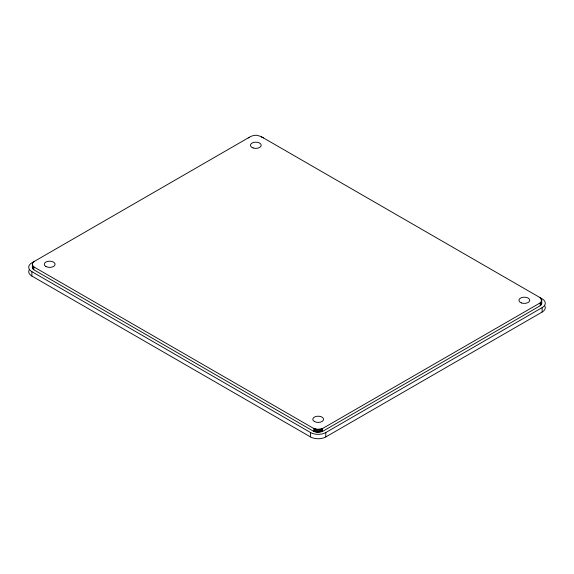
<?xml version="1.0" encoding="UTF-8"?>
<svg xmlns="http://www.w3.org/2000/svg" width="574" height="574" viewBox="0 0 574 574"><rect width="100%" height="100%" fill="white"/><g stroke="black" fill="none" stroke-linecap="round" stroke-linejoin="round"><path stroke-width="0.86" d="M34.404 261.349C31.728 262.39 31.728 266.185 34.404 267.226L313.088 428.118L317.235 429.302L320.931 429.022L323.27 428.118L539.596 303.223C542.272 302.182 542.272 298.394 539.596 297.346M32.359 266.688L32.546 268.302L33.787 269.758L313.791 431.418L317.235 432.244L322.559 431.418L540.213 305.755L541.641 303.768L541.698 300.288M31.864 271.638L310.541 432.531A10.798 6.235 0 0 0 325.81 432.531L542.136 307.635A10.798 6.235 0 0 0 542.136 298.817L260.912 136.454L256.765 135.27L253.959 135.378L250.73 136.454L31.864 262.82A10.798 6.235 0 0 0 31.864 271.638L31.864 276.044L310.541 436.936A10.798 6.235 0 0 0 325.81 436.936L542.136 312.041A10.798 6.235 0 0 0 544.934 306.021M541.641 302.685L541.698 303.223M542.136 307.635L542.136 312.041M541.641 299.743L541.641 303.768M541.454 301.364L541.454 304.299M541.153 298.695L541.153 300.166M541.153 301.881L541.153 304.816M540.737 302.362L540.737 305.303M540.213 302.814L540.213 305.755M325.81 432.531L325.81 436.936M322.559 428.477L322.559 431.418M321.777 428.778L321.777 431.72M320.931 429.022L320.931 431.964M320.041 429.194L320.041 432.136M319.115 429.302L319.115 432.244M318.175 429.338L318.175 432.279M317.235 429.302L317.235 432.244M316.31 429.194L316.31 432.136M315.42 429.022L315.42 431.964M314.581 428.778L314.581 431.72M313.791 428.477L313.791 431.418M310.541 432.531L310.541 436.936M33.787 266.817L33.787 269.758M33.263 266.365L33.263 269.306M32.847 265.877L32.847 268.819M32.546 265.36L32.546 268.302M32.359 263.746L32.359 267.771M31.864 276.044A10.798 6.235 0 0 1 29.066 270.024M248.19 137.925A10.798 6.235 0 0 1 249.252 137.387M261.22 136.935A10.798 6.235 0 0 1 263.459 137.925M45.863 266.494A5.396 3.114 0 0 0 54.896 265.095A5.396 3.114 0 0 0 48.281 261.278A5.396 3.114 0 0 0 45.863 266.494M253.127 147.97A5.396 3.114 0 0 0 261.22 145.272A5.396 3.114 0 0 0 253.127 142.574A5.396 3.114 0 0 0 253.127 147.97M314.358 421.51A5.396 3.114 0 0 0 323.392 420.111A5.396 3.114 0 0 0 316.776 416.294A5.396 3.114 0 0 0 314.358 421.51M521.623 302.986A5.396 3.114 0 0 0 529.723 300.288A5.396 3.114 0 0 0 521.623 297.59A5.396 3.114 0 0 0 521.623 302.986"/></g></svg>
